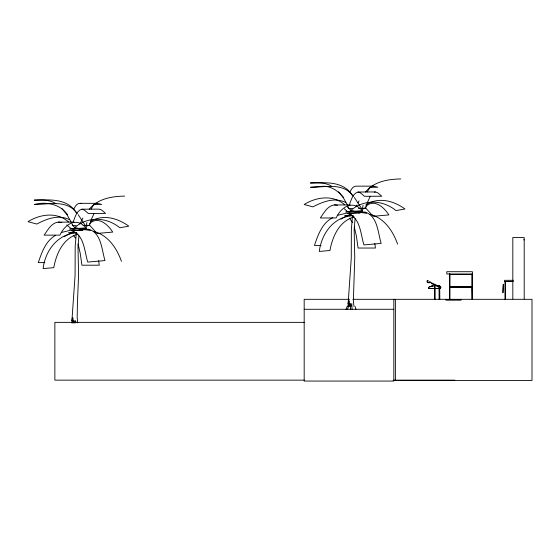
<?xml version="1.0" encoding="UTF-8"?>
<svg xmlns="http://www.w3.org/2000/svg" width="560" height="560" viewBox="0 0 560 560"><rect width="100%" height="100%" fill="white"/><g stroke="black" fill="none" stroke-linecap="round" stroke-linejoin="round"><path stroke-width="0.84" d="M349.006 303.583L349.02 300.741L348.915 303.583L348.075 306.432M350.469 309.281L350.532 303.583M74.319 322.889L74.361 320.754M72.744 320.754L72.842 317.912L72.828 320.754L72.121 322.889M72.401 317.912L71.911 320.754L75.089 275.219L75.173 246.757L76.356 232.526M348.138 303.583L351.267 258.048L351.351 229.593L352.534 215.362M449.638 274.631L450.121 274.057M449.638 287.616L450.121 287.035L471.975 287.084L472.276 299.376M73.528 322.889L73.668 320.754M349.846 303.583L349.657 306.432L349.363 303.583L347.585 309.281M71.869 322.889L72.044 320.754M347.984 306.432L348.222 303.583M78.904 235.879L77.994 246.757L78.575 275.219L77.413 303.681L77.189 317.912L77.756 322.889M355.082 218.708L354.172 229.593L354.753 258.048L353.36 300.741L353.976 306.432M348.082 303.583L348.579 300.741M86.919 222.502L86.24 225.645L82.936 225.645M363.09 205.331L362.418 208.481L358.288 208.481M75.061 322.889L75.628 320.754L75.754 322.889M351.05 306.432L351.799 303.583L352.058 309.281M73.024 222.397C74.935 217.672 76.328 210.686 81.9 209.188L99.225 209.132L101.605 209.979L105.602 213.402L88.284 213.458L84.28 210.035L81.9 209.188M349.202 205.226C351.113 200.508 352.506 193.515 358.071 192.017L375.396 191.961L377.783 192.808L381.78 196.238L364.455 196.287L360.458 192.864L358.071 192.017M72.436 322.889L73.185 320.754L73.409 322.889M346.038 309.281L347.172 306.432M79.975 223.839L82.908 218.071M356.153 206.668L356.937 204.995M73.801 209.132C75.061 206.556 76.867 203.133 80.213 203.322L97.538 203.322L101.654 204.449L93.856 204.449M91.126 209.132C92.386 206.556 94.192 203.133 97.538 203.322M349.979 191.961C351.239 189.385 353.045 185.962 356.391 186.151L373.709 186.151L377.825 187.278L370.034 187.278M367.304 191.961C368.557 189.385 370.363 185.962 373.709 186.151M93.996 213.654L91.378 219.31L89.341 225.617L86.737 225.631M370.167 196.483L367.556 202.139L365.512 208.453L362.915 208.46M358.029 202.811L359.086 200.9M70.455 228.319L69.636 229.25L85.351 227.871L87.969 225.029M346.633 211.155L345.807 212.079L361.522 210.707L364.147 207.865M89.327 209.209C97.825 198.653 111.811 196.322 124.579 196.112M365.498 192.038C374.003 181.482 387.982 179.158 400.757 178.941M428.442 282.023C426.629 283.5 426.349 279.447 428.372 280.721M89.712 223.503C98.189 215.565 107.989 224.637 112.714 232.085L96.999 233.457L89.593 225.141M365.89 206.332C374.367 198.394 384.167 207.466 388.892 214.914L373.177 216.293L365.134 207.382M55.328 235.466C45.528 241.192 41.762 252.497 38.276 262.619L44.863 262.619M64.141 236.768L70.721 233.044M340.949 219.163L344.869 216.797L351.526 214.256M427.567 281.057L427.539 281.715M365.743 205.03C378.119 196.511 393.729 200.711 404.978 208.992L396.004 210.574C381.787 199.038 362.145 199.108 348.992 212.184L353.878 211.323M332.836 217.546C322.182 222.95 318.031 234.864 314.454 245.448L321.041 245.448M429.667 286.727L433.272 285.768L429.044 287.056L428.561 287.602L428.834 288.568L440.286 288.519C443.604 285.397 432.411 285.082 439.509 285.894M90.79 221.48C103.068 213.738 117.887 218.295 128.8 226.163L119.833 227.745C105.609 216.209 85.967 216.279 72.814 229.355L77.707 228.487M77.945 234.066C63.028 238.364 56.329 253.624 53.774 267.666L43.113 268.597C45.136 250.817 57.792 233.618 76.804 232.932M354.123 216.902C339.206 221.193 332.5 236.453 329.952 250.495L319.284 251.433C321.419 234.276 332.934 217.392 351.337 215.908M61.355 232.491L70.21 230.349L82.362 230.027M71.393 232.729L74.067 231.77M337.533 215.32L346.381 213.178L360.185 212.856L358.575 213.017M429.632 286.909L430.948 286.489M431.62 286.083L431.158 286.202M374.297 192.143L375.396 191.961M430.99 286.482L433.279 286.111M74.025 222.11L58.254 222.11C51.261 222.901 47.859 230.062 44.121 235.137L59.899 235.137C65.513 223.321 77.112 216.734 86.793 228.564L79.317 228.564M350.203 204.939L334.425 204.939C327.439 205.73 324.037 212.891 320.299 217.973L336.07 217.973C341.691 206.157 353.29 199.563 362.964 211.393L355.495 211.393M80.913 230.349L82.397 230.188M471.667 286.867L472.15 286.587A0.791 0.791 0 0 0 472.276 286.153L472.276 274.631L471.786 274.057M359.45 208.474L361.186 208.467M350.511 211.393L347.193 211.393L344.337 208.789M353.388 215.446L344.722 215.446L347.543 216.503M73.507 228.564L71.015 228.564L66.801 224.917M75.999 228.564L77.658 228.564M76.342 232.61L68.544 232.61L71.365 233.667M523.635 239.834L524.202 239.834M472.409 273.987L446.789 273.987L446.789 271.712L472.409 271.712L472.409 299.467M513.457 280.308L504.567 280.308L504.567 281.442L513.107 281.442M512.953 281.386L505.134 281.386L505.134 299.558M434.217 284.914L435.33 285.355M449.498 286.867L472.409 286.797M472.409 287.077L449.638 287.077L449.596 299.53M349.545 299.32L304.178 299.32L304.178 381.059L393.827 381.059L393.827 299.32M352.821 299.32L532 299.32L532 380.499L393.183 380.499M304.178 309.281L393.827 309.281M304.178 322.371L54.866 322.371L54.866 380.142L304.227 380.142M393.652 380.142L454.734 380.142L454.734 380.499M352.261 208.467L348.964 208.453L348.166 206.717M76.083 225.638L72.786 225.617L71.995 223.888M429.38 288.442L440.286 288.519M323.729 186.207L310.527 187.278C325.08 187.439 343.217 182.021 353.381 196.329M334.425 204.939L337.414 205.226M58.254 222.11L61.831 222.509M450.058 286.86L449.638 286.3M354.333 211.568L366.618 213.311M78.155 228.732L90.44 230.475M324.541 186.221C332.297 186.739 338.863 191.751 343.679 197.526M80.213 203.322L81.438 203.497M429.492 282.863C431.403 279.895 427.966 284.536 427.525 282.289L428.099 282.443L427.616 282.317M438.907 286.132L439.81 286.482M369.922 214.27C384.3 217.966 392.896 230.958 397.628 244.16M93.744 231.441C108.122 235.137 116.718 248.122 121.45 261.324M345.877 202.608C335.027 196.966 322.931 201.593 312.97 206.871L304.178 204.512C316.498 196.819 333.109 194.551 344.764 204.806M69.699 219.779C58.849 214.137 46.753 218.764 36.799 224.035L28 221.683C40.32 213.99 56.931 211.722 68.593 221.97M439.768 285.992L440.636 286.923M429.625 281.897L438.963 286.349L439.705 287.147L439.81 299.18M431.277 283.423L434.357 284.914M435.358 285.397L439.047 287.406L439.103 299.18M331.359 186.025C325.017 182.308 317.387 182.777 310.303 182.987C325.031 182.637 343.497 180.684 352.38 195.524M55.825 203.553C49.371 199.493 41.447 199.913 34.132 200.158C48.853 199.801 67.319 197.855 76.202 212.695M439.915 286.545L440.713 287.7M347.305 206.899L350.875 210.217L359.674 212.569L358.386 211.344M72.219 225.029L74.697 227.381L83.496 229.74L82.208 228.515M77.21 213.5C67.046 199.185 48.909 204.61 34.356 204.449C46.375 201.376 60.039 204.015 67.508 214.69M338.52 191.786L343.504 198.058L347.424 205.121M61.789 208.369L67.326 215.222L71.246 222.292M354.389 197.526L361.585 208.481M78.211 214.69L85.407 225.645M349.538 218.148L352.555 222.621M73.367 235.319L75.411 238.049M355.068 306.432L355.957 309.281M354.263 226.863L356.349 235.935L358.099 248.038L375.424 248.038L374.815 243.53M78.085 244.034L80.171 253.106L81.928 265.202L99.246 265.202L98.644 260.701M348.859 305.011L348.796 303.583L348.81 305.011M524.202 298.949L524.202 237.559L512.82 237.559L512.82 298.949M505.246 281.386L505.274 299.558M471.982 298.914L471.982 287.294L449.925 287.294L449.925 298.914M461.02 299.32L461.02 300.174L445.935 300.174L445.935 299.32M449.638 273.987L449.638 286.797M449.498 273.987L449.498 299.299M435.155 285.187L435.155 299.516M434.42 284.914L434.42 299.439M395.388 299.32L395.388 380.499M88.816 229.271L71.561 230.783C84.28 234.549 84.434 251.475 87.731 262.08L104.986 260.575C101.696 249.963 101.535 233.037 88.816 229.271M364.994 212.1L347.739 213.612C360.451 217.378 360.612 234.304 363.902 244.916L381.164 243.404C377.874 232.799 377.713 215.866 364.994 212.1M471.982 274.414L449.925 274.414L449.925 286.867L471.982 286.867L471.982 274.414M503.279 284.291L502.943 292.831L503.286 284.291M427.917 282.387L427.392 282.254L427.917 282.387M428.582 288.169L428.547 287.763L428.582 288.169"/></g></svg>
